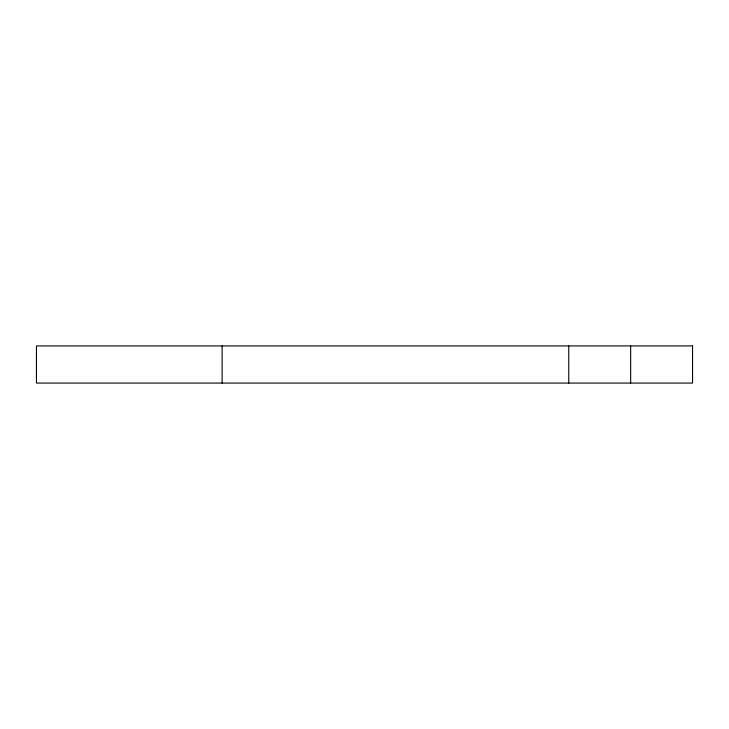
<?xml version="1.0" encoding="UTF-8"?>
<svg xmlns="http://www.w3.org/2000/svg" width="729" height="729" viewBox="0 0 729 729"><rect width="100%" height="100%" fill="white"/><g stroke="black" fill="none" stroke-linecap="round" stroke-linejoin="round"><path stroke-width="1.09" d="M630.658 345.929L630.658 383.071M568.757 345.929L568.757 383.071M222.135 345.929L222.135 383.071M692.55 345.929L36.45 345.929L36.45 383.071L692.55 383.071L692.55 345.929"/></g></svg>
